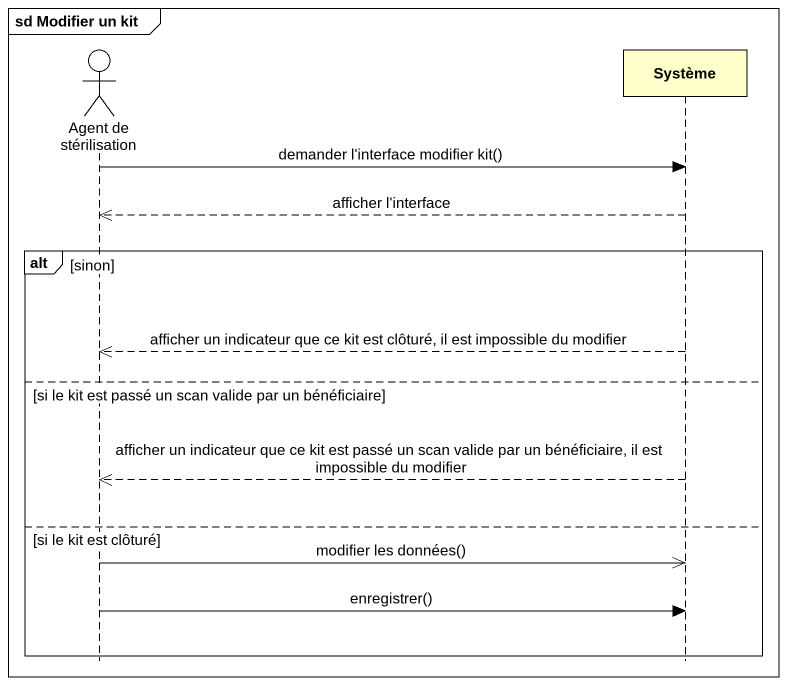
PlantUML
@startuml
mainframe sd Modifier un kit
hide footbox
actor "Agent de stérilisation" as Agent_de_stérilisation
participant Système

Agent_de_stérilisation -> Système : demander l'interface modifier kit()
Système -->> Agent_de_stérilisation : afficher l'interface
alt sinon
  Système -->> Agent_de_stérilisation : afficher un indicateur que ce kit est clôturé, il est impossible du modifier
else si le kit est passé un scan valide par un bénéficiaire
  Système -->> Agent_de_stérilisation : afficher un indicateur que ce kit est passé un scan valide par un bénéficiaire, il est impossible du modifier
else si le kit est clôturé
  Agent_de_stérilisation ->> Système : modifier les données()
  Agent_de_stérilisation -> Système : enregistrer()
end
@enduml
